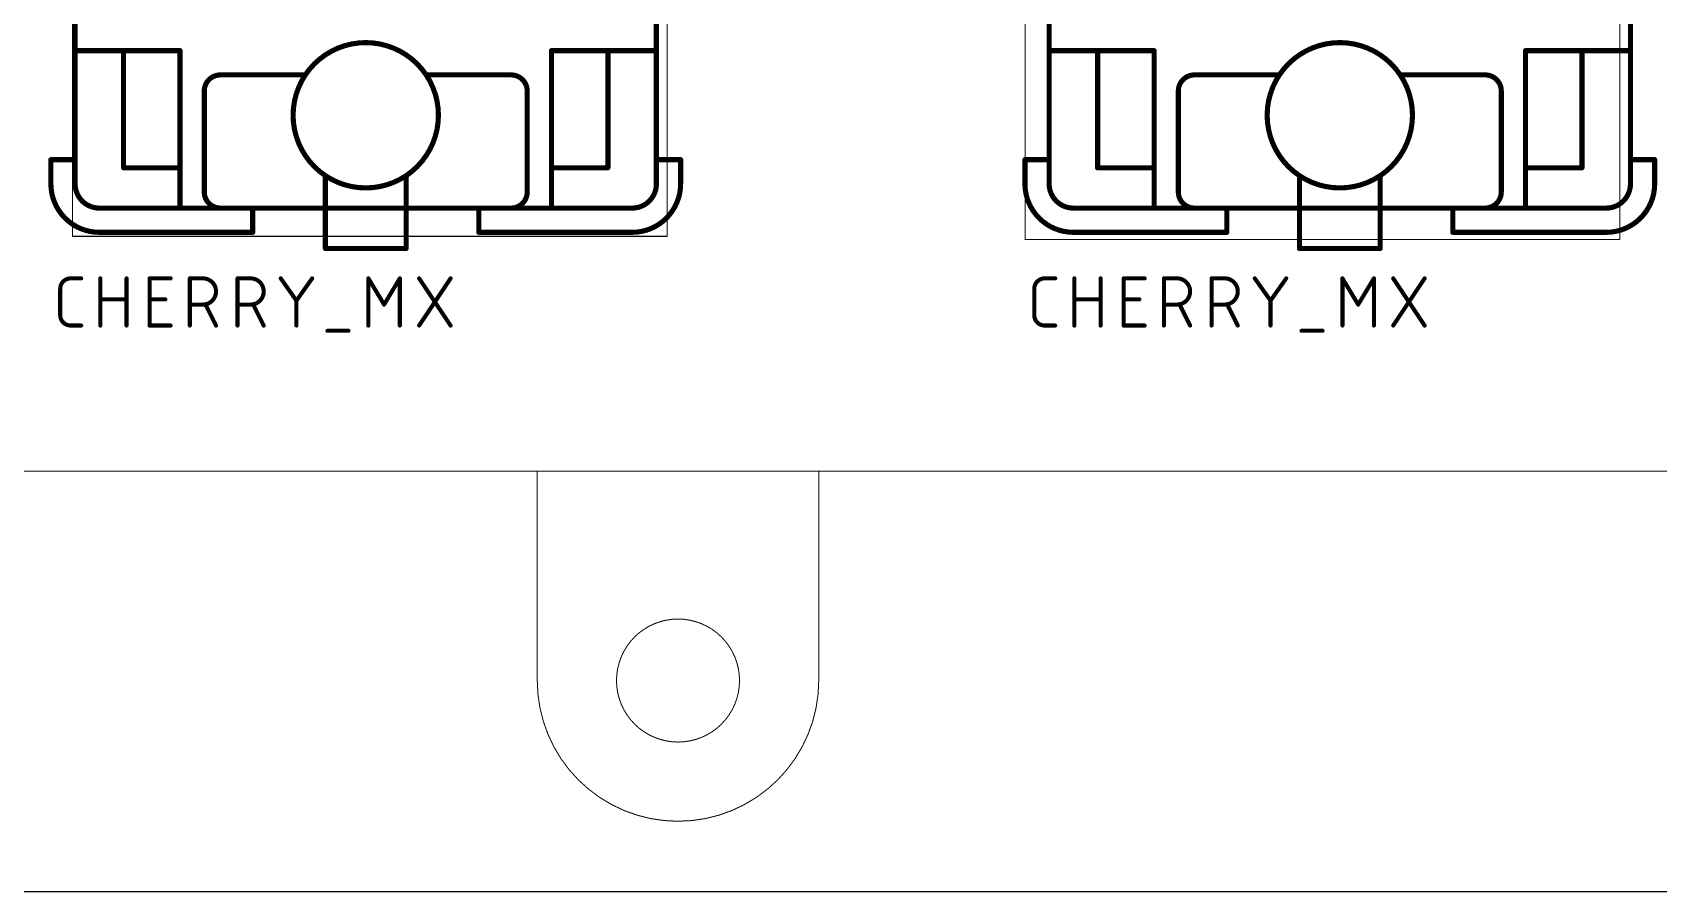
# Model space of a CAD drawing. Extents: x 8 to 150, y -13 to 106.
# Drawn here: x 47.63 to 87.9, y -12.7 to 8.58 of the extents above; entities that cross this region are included whole.
import ezdxf

# ---------------------------------------------------------------- set-up
doc = ezdxf.new("R2010")
doc.units = 0
for name, color, linetype in [('20', 30, 'CONTINUOUS'), ('21', 253, 'CONTINUOUS'), ('25', 253, 'CONTINUOUS'), ('49', 253, 'CONTINUOUS'), ('51', 253, 'CONTINUOUS')]:
    doc.layers.add(name, color=color, linetype=linetype)

msp = doc.modelspace()

# ---------------------------------------------------------------- linework, layer by layer
at = {"layer": '20', "const_width": 0.025}
for points in [[(46.4896, -2.286), (60.1294, -2.286)], [(60.1294, -2.286), (60.1294, -7.474)], [(67.1017, -2.286), (92.0572, -2.286)], [(67.1017, -2.286), (67.1017, -7.474)]]:
    msp.add_lwpolyline(points, dxfattribs=at)
at = {"layer": '20'}
for points, const_width in [([(60.1357, -2.286, 1), (60.1232, -2.286)], 0.0125), ([(60.1294, -2.2923, 1), (60.1294, -2.2797)], 0.0125), ([(67.1017, -2.2797, 1), (67.1017, -2.2923)], 0.0125), ([(67.108, -2.286, 1), (67.0955, -2.286)], 0.0125), ([(63.6156, -8.998, 1), (63.6156, -5.95, 1), (63.6156, -8.998)], 0.025), ([(60.1294, -7.474, 1), (67.1017, -7.474)], 0.025), ([(60.1357, -7.474, 1), (60.1232, -7.474)], 0.0125), ([(60.1232, -7.474, 1), (60.1357, -7.474)], 0.0125), ([(67.108, -7.474, 1), (67.0955, -7.474)], 0.0125), ([(67.0955, -7.474, 1), (67.108, -7.474)], 0.0125)]:
    msp.add_lwpolyline(points, format="xyb", dxfattribs=dict(at, const_width=const_width))
at = {"layer": '21', "const_width": 0.127}
for points in [[(48.68, 5.43), (48.68, 17.43)], [(63.08, 17.43), (63.08, 5.43)], [(72.81, 5.43), (72.81, 17.43)], [(87.21, 17.43), (87.21, 5.43)], [(48.08, 4.83), (48.08, 5.43)], [(48.68, 5.43), (48.08, 5.43)], [(48.68, 4.83), (48.68, 5.43)], [(63.08, 5.43), (63.08, 4.83)], [(63.08, 5.43), (63.68, 5.43)], [(63.68, 5.43), (63.68, 4.83)], [(72.21, 4.83), (72.21, 5.43)], [(72.81, 5.43), (72.21, 5.43)], [(72.81, 4.83), (72.81, 5.43)], [(87.21, 5.43), (87.21, 4.83)], [(87.21, 5.43), (87.81, 5.43)], [(87.81, 5.43), (87.81, 4.83)], [(53.08, 4.23), (49.28, 4.23)], [(54.88, 4.23), (53.08, 4.23)], [(53.08, 4.23), (53.08, 3.63)], [(56.88, 4.23), (54.88, 4.23)], [(54.88, 4.23), (54.88, 3.23)], [(58.68, 4.23), (56.88, 4.23)], [(56.88, 4.23), (56.88, 3.23)], [(62.48, 4.23), (58.68, 4.23)], [(58.68, 4.23), (58.68, 3.63)], [(77.21, 4.23), (73.41, 4.23)], [(79.01, 4.23), (77.21, 4.23)], [(77.21, 4.23), (77.21, 3.63)], [(81.01, 4.23), (79.01, 4.23)], [(79.01, 4.23), (79.01, 3.23)], [(82.81, 4.23), (81.01, 4.23)], [(81.01, 4.23), (81.01, 3.23)], [(86.61, 4.23), (82.81, 4.23)], [(82.81, 4.23), (82.81, 3.63)], [(53.08, 3.63), (49.28, 3.63)], [(62.48, 3.63), (58.68, 3.63)], [(77.21, 3.63), (73.41, 3.63)], [(86.61, 3.63), (82.81, 3.63)], [(56.88, 3.23), (54.88, 3.23)], [(81.01, 3.23), (79.01, 3.23)]]:
    msp.add_lwpolyline(points, dxfattribs=at)
at = {"layer": '21'}
for points, const_width in [([(48.1118, 5.43, 1), (48.0483, 5.43)], 0.0635), ([(48.08, 5.4618, 1), (48.08, 5.3983)], 0.0635), ([(48.7118, 5.43, 1), (48.6482, 5.43)], 0.0635), ([(48.6482, 5.43, 1), (48.7118, 5.43)], 0.0635), ([(48.68, 5.3983, 1), (48.68, 5.4618)], 0.0635), ([(63.1118, 5.43, 1), (63.0483, 5.43)], 0.0635), ([(63.08, 5.4618, 1), (63.08, 5.3983)], 0.0635), ([(63.0483, 5.43, 1), (63.1118, 5.43)], 0.0635), ([(63.7118, 5.43, 1), (63.6482, 5.43)], 0.0635), ([(63.68, 5.3983, 1), (63.68, 5.4618)], 0.0635), ([(72.2418, 5.43, 1), (72.1783, 5.43)], 0.0635), ([(72.21, 5.4618, 1), (72.21, 5.3983)], 0.0635), ([(72.8418, 5.43, 1), (72.7782, 5.43)], 0.0635), ([(72.7782, 5.43, 1), (72.8418, 5.43)], 0.0635), ([(72.81, 5.3983, 1), (72.81, 5.4618)], 0.0635), ([(87.2418, 5.43, 1), (87.1783, 5.43)], 0.0635), ([(87.21, 5.4618, 1), (87.21, 5.3983)], 0.0635), ([(87.1783, 5.43, 1), (87.2418, 5.43)], 0.0635), ([(87.8418, 5.43, 1), (87.7782, 5.43)], 0.0635), ([(87.81, 5.3983, 1), (87.81, 5.4618)], 0.0635), ([(48.08, 4.83, 0.4142), (49.28, 3.63)], 0.127), ([(48.1118, 4.83, 1), (48.0483, 4.83)], 0.0635), ([(48.0483, 4.83, 1), (48.1118, 4.83)], 0.0635), ([(48.68, 4.83, 0.4142), (49.28, 4.23)], 0.127), ([(48.7118, 4.83, 1), (48.6482, 4.83)], 0.0635), ([(48.6482, 4.83, 1), (48.7118, 4.83)], 0.0635), ([(62.48, 3.63, 0.4142), (63.68, 4.83)], 0.127), ([(62.48, 4.23, 0.4142), (63.08, 4.83)], 0.127), ([(63.1118, 4.83, 1), (63.0483, 4.83)], 0.0635), ([(63.0483, 4.83, 1), (63.1118, 4.83)], 0.0635), ([(63.7118, 4.83, 1), (63.6482, 4.83)], 0.0635), ([(63.6482, 4.83, 1), (63.7118, 4.83)], 0.0635), ([(72.21, 4.83, 0.4142), (73.41, 3.63)], 0.127), ([(72.2418, 4.83, 1), (72.1783, 4.83)], 0.0635), ([(72.1783, 4.83, 1), (72.2418, 4.83)], 0.0635), ([(72.8418, 4.83, 1), (72.7782, 4.83)], 0.0635), ([(72.7782, 4.83, 1), (72.8418, 4.83)], 0.0635), ([(72.81, 4.83, 0.4142), (73.41, 4.23)], 0.127), ([(86.61, 3.63, 0.4142), (87.81, 4.83)], 0.127), ([(86.61, 4.23, 0.4142), (87.21, 4.83)], 0.127), ([(87.2418, 4.83, 1), (87.1783, 4.83)], 0.0635), ([(87.1783, 4.83, 1), (87.2418, 4.83)], 0.0635), ([(87.8418, 4.83, 1), (87.7782, 4.83)], 0.0635), ([(87.7782, 4.83, 1), (87.8418, 4.83)], 0.0635), ([(49.28, 4.2618, 1), (49.28, 4.1983)], 0.0635), ([(49.28, 4.1983, 1), (49.28, 4.2618)], 0.0635), ([(53.08, 4.2618, 1), (53.08, 4.1983)], 0.0635), ([(53.1118, 4.23, 1), (53.0483, 4.23)], 0.0635), ([(53.08, 4.1983, 1), (53.08, 4.2618)], 0.0635), ([(54.88, 4.2618, 1), (54.88, 4.1983)], 0.0635), ([(54.9118, 4.23, 1), (54.8483, 4.23)], 0.0635), ([(54.88, 4.1983, 1), (54.88, 4.2618)], 0.0635), ([(56.88, 4.2618, 1), (56.88, 4.1983)], 0.0635), ([(56.9118, 4.23, 1), (56.8483, 4.23)], 0.0635), ([(56.88, 4.1983, 1), (56.88, 4.2618)], 0.0635), ([(58.68, 4.2618, 1), (58.68, 4.1983)], 0.0635), ([(58.7118, 4.23, 1), (58.6482, 4.23)], 0.0635), ([(58.68, 4.1983, 1), (58.68, 4.2618)], 0.0635), ([(62.48, 4.2618, 1), (62.48, 4.1983)], 0.0635), ([(62.48, 4.1983, 1), (62.48, 4.2618)], 0.0635), ([(73.41, 4.2618, 1), (73.41, 4.1983)], 0.0635), ([(73.41, 4.1983, 1), (73.41, 4.2618)], 0.0635), ([(77.21, 4.2618, 1), (77.21, 4.1983)], 0.0635), ([(77.2418, 4.23, 1), (77.1783, 4.23)], 0.0635), ([(77.21, 4.1983, 1), (77.21, 4.2618)], 0.0635), ([(79.01, 4.2618, 1), (79.01, 4.1983)], 0.0635), ([(79.0418, 4.23, 1), (78.9783, 4.23)], 0.0635), ([(79.01, 4.1983, 1), (79.01, 4.2618)], 0.0635), ([(81.01, 4.2618, 1), (81.01, 4.1983)], 0.0635), ([(81.0418, 4.23, 1), (80.9783, 4.23)], 0.0635), ([(81.01, 4.1983, 1), (81.01, 4.2618)], 0.0635), ([(82.8418, 4.23, 1), (82.7782, 4.23)], 0.0635), ([(82.81, 4.2618, 1), (82.81, 4.1983)], 0.0635), ([(82.81, 4.1983, 1), (82.81, 4.2618)], 0.0635), ([(86.61, 4.2618, 1), (86.61, 4.1983)], 0.0635), ([(86.61, 4.1983, 1), (86.61, 4.2618)], 0.0635), ([(49.28, 3.6618, 1), (49.28, 3.5983)], 0.0635), ([(49.28, 3.5983, 1), (49.28, 3.6618)], 0.0635), ([(53.0483, 3.63, 1), (53.1118, 3.63)], 0.0635), ([(53.08, 3.5983, 1), (53.08, 3.6618)], 0.0635), ([(58.68, 3.6618, 1), (58.68, 3.5983)], 0.0635), ([(58.6482, 3.63, 1), (58.7118, 3.63)], 0.0635), ([(62.48, 3.6618, 1), (62.48, 3.5983)], 0.0635), ([(62.48, 3.5983, 1), (62.48, 3.6618)], 0.0635), ([(73.41, 3.6618, 1), (73.41, 3.5983)], 0.0635), ([(73.41, 3.5983, 1), (73.41, 3.6618)], 0.0635), ([(77.1783, 3.63, 1), (77.2418, 3.63)], 0.0635), ([(77.21, 3.5983, 1), (77.21, 3.6618)], 0.0635), ([(82.7782, 3.63, 1), (82.8418, 3.63)], 0.0635), ([(82.81, 3.6618, 1), (82.81, 3.5983)], 0.0635), ([(86.61, 3.6618, 1), (86.61, 3.5983)], 0.0635), ([(86.61, 3.5983, 1), (86.61, 3.6618)], 0.0635), ([(54.88, 3.2618, 1), (54.88, 3.1982)], 0.0635), ([(54.8483, 3.23, 1), (54.9118, 3.23)], 0.0635), ([(56.8483, 3.23, 1), (56.9118, 3.23)], 0.0635), ([(56.88, 3.1982, 1), (56.88, 3.2618)], 0.0635), ([(79.01, 3.2618, 1), (79.01, 3.1982)], 0.0635), ([(78.9783, 3.23, 1), (79.0418, 3.23)], 0.0635), ([(80.9783, 3.23, 1), (81.0418, 3.23)], 0.0635), ([(81.01, 3.1982, 1), (81.01, 3.2618)], 0.0635)]:
    msp.add_lwpolyline(points, format="xyb", dxfattribs=dict(at, const_width=const_width))
at = {"layer": '25'}
for points, const_width in [([(48.5704, 2.4892, 0.4142), (48.3108, 2.2296)], 0.1016), ([(48.5704, 2.5146, 1), (48.5704, 2.4638)], 0.0508), ([(48.5704, 2.4638, 1), (48.5704, 2.5146)], 0.0508), ([(48.8301, 2.4638, 1), (48.8301, 2.5146)], 0.0508), ([(49.3301, 2.4892, 1), (49.2793, 2.4892)], 0.0508), ([(49.9792, 2.4892, 1), (49.9284, 2.4892)], 0.0508), ([(50.5516, 2.4892, 1), (50.5008, 2.4892)], 0.0508), ([(50.5262, 2.5146, 1), (50.5262, 2.4638)], 0.0508), ([(51.0455, 2.4638, 1), (51.0455, 2.5146)], 0.0508), ([(51.5473, 2.4892, 1), (51.4965, 2.4892)], 0.0508), ([(51.5219, 2.5146, 1), (51.5219, 2.4638)], 0.0508), ([(51.8464, 1.8401, 1), (51.8464, 2.4892)], 0.1016), ([(51.8464, 2.5146, 1), (51.8464, 2.4638)], 0.0508), ([(51.8464, 2.4638, 1), (51.8464, 2.5146)], 0.0508), ([(52.7284, 2.4892, 1), (52.6776, 2.4892)], 0.0508), ([(52.703, 2.5146, 1), (52.703, 2.4638)], 0.0508), ([(53.0275, 1.8401, 1), (53.0275, 2.4892)], 0.1016), ([(53.0275, 2.5146, 1), (53.0275, 2.4638)], 0.0508), ([(53.0275, 2.4638, 1), (53.0275, 2.5146)], 0.0508), ([(53.7945, 2.5038, 1), (53.7529, 2.4746)], 0.0508), ([(54.5734, 2.4746, 1), (54.5319, 2.5038)], 0.0508), ([(55.9708, 2.4892, 1), (55.92, 2.4892)], 0.0508), ([(55.9672, 2.5023, 1), (55.9236, 2.4761)], 0.0508), ([(56.7497, 2.4892, 1), (56.6989, 2.4892)], 0.0508), ([(56.7461, 2.4761, 1), (56.7026, 2.5023)], 0.0508), ([(57.2238, 2.5033, 1), (57.1816, 2.4751)], 0.0508), ([(58.0028, 2.4751, 1), (57.9605, 2.5033)], 0.0508), ([(72.7004, 2.4892, 0.4142), (72.4408, 2.2296)], 0.1016), ([(72.7004, 2.5146, 1), (72.7004, 2.4638)], 0.0508), ([(72.7004, 2.4638, 1), (72.7004, 2.5146)], 0.0508), ([(72.9601, 2.4638, 1), (72.9601, 2.5146)], 0.0508), ([(73.4601, 2.4892, 1), (73.4093, 2.4892)], 0.0508), ([(74.1092, 2.4892, 1), (74.0584, 2.4892)], 0.0508), ([(74.6816, 2.4892, 1), (74.6308, 2.4892)], 0.0508), ([(74.6562, 2.5146, 1), (74.6562, 2.4638)], 0.0508), ([(75.1755, 2.4638, 1), (75.1755, 2.5146)], 0.0508), ([(75.6773, 2.4892, 1), (75.6265, 2.4892)], 0.0508), ([(75.6519, 2.5146, 1), (75.6519, 2.4638)], 0.0508), ([(75.9764, 1.8401, 1), (75.9764, 2.4892)], 0.1016), ([(75.9764, 2.5146, 1), (75.9764, 2.4638)], 0.0508), ([(75.9764, 2.4638, 1), (75.9764, 2.5146)], 0.0508), ([(76.8584, 2.4892, 1), (76.8076, 2.4892)], 0.0508), ([(76.833, 2.5146, 1), (76.833, 2.4638)], 0.0508), ([(77.1575, 1.8401, 1), (77.1575, 2.4892)], 0.1016), ([(77.1575, 2.5146, 1), (77.1575, 2.4638)], 0.0508), ([(77.1575, 2.4638, 1), (77.1575, 2.5146)], 0.0508), ([(77.9245, 2.5038, 1), (77.8829, 2.4746)], 0.0508), ([(78.7034, 2.4746, 1), (78.6619, 2.5038)], 0.0508), ([(80.1008, 2.4892, 1), (80.05, 2.4892)], 0.0508), ([(80.0972, 2.5023, 1), (80.0536, 2.4761)], 0.0508), ([(80.8797, 2.4892, 1), (80.8289, 2.4892)], 0.0508), ([(80.8761, 2.4761, 1), (80.8326, 2.5023)], 0.0508), ([(81.3538, 2.5033, 1), (81.3116, 2.4751)], 0.0508), ([(82.1328, 2.4751, 1), (82.0905, 2.5033)], 0.0508), ([(48.3362, 2.2296, 1), (48.2854, 2.2296)], 0.0508), ([(48.2854, 2.2296, 1), (48.3362, 2.2296)], 0.0508), ([(49.3047, 1.9953, 1), (49.3047, 1.9445)], 0.0508), ([(49.9538, 1.9445, 1), (49.9538, 1.9953)], 0.0508), ([(50.5262, 1.9953, 1), (50.5262, 1.9445)], 0.0508), ([(50.9156, 1.9445, 1), (50.9156, 1.9953)], 0.0508), ([(72.4662, 2.2296, 1), (72.4154, 2.2296)], 0.0508), ([(72.4154, 2.2296, 1), (72.4662, 2.2296)], 0.0508), ([(73.4347, 1.9953, 1), (73.4347, 1.9445)], 0.0508), ([(74.0838, 1.9445, 1), (74.0838, 1.9953)], 0.0508), ([(74.6562, 1.9953, 1), (74.6562, 1.9445)], 0.0508), ([(75.0456, 1.9445, 1), (75.0456, 1.9953)], 0.0508), ([(48.3108, 1.5804, 0.4142), (48.5704, 1.3208)], 0.1016), ([(48.3362, 1.5804, 1), (48.2854, 1.5804)], 0.0508), ([(51.5219, 1.8655, 1), (51.5219, 1.8147)], 0.0508), ([(51.8464, 1.8655, 1), (51.8464, 1.8147)], 0.0508), ([(51.8464, 1.8147, 1), (51.8464, 1.8655)], 0.0508), ([(51.9341, 1.8514, 1), (51.8886, 1.8287)], 0.0508), ([(52.703, 1.8655, 1), (52.703, 1.8147)], 0.0508), ([(53.0275, 1.8655, 1), (53.0275, 1.8147)], 0.0508), ([(53.0275, 1.8147, 1), (53.0275, 1.8655)], 0.0508), ([(53.1152, 1.8514, 1), (53.0697, 1.8287)], 0.0508), ([(54.1424, 1.9521, 1), (54.1839, 1.9228)], 0.0508), ([(54.1886, 1.9375, 1), (54.1378, 1.9375)], 0.0508), ([(54.1424, 1.9228, 1), (54.1839, 1.9521)], 0.0508), ([(56.3131, 1.8532, 1), (56.3566, 1.827)], 0.0508), ([(56.3131, 1.827, 1), (56.3566, 1.8532)], 0.0508), ([(72.4408, 1.5804, 0.4142), (72.7004, 1.3208)], 0.1016), ([(72.4662, 1.5804, 1), (72.4154, 1.5804)], 0.0508), ([(75.6519, 1.8655, 1), (75.6519, 1.8147)], 0.0508), ([(75.9764, 1.8655, 1), (75.9764, 1.8147)], 0.0508), ([(75.9764, 1.8147, 1), (75.9764, 1.8655)], 0.0508), ([(76.0641, 1.8514, 1), (76.0186, 1.8287)], 0.0508), ([(76.833, 1.8655, 1), (76.833, 1.8147)], 0.0508), ([(77.1575, 1.8655, 1), (77.1575, 1.8147)], 0.0508), ([(77.1575, 1.8147, 1), (77.1575, 1.8655)], 0.0508), ([(77.2452, 1.8514, 1), (77.1997, 1.8287)], 0.0508), ([(78.2724, 1.9521, 1), (78.3139, 1.9228)], 0.0508), ([(78.3186, 1.9375, 1), (78.2678, 1.9375)], 0.0508), ([(78.2724, 1.9228, 1), (78.3139, 1.9521)], 0.0508), ([(80.4431, 1.8532, 1), (80.4866, 1.827)], 0.0508), ([(80.4431, 1.827, 1), (80.4866, 1.8532)], 0.0508), ([(48.2854, 1.5804, 1), (48.3362, 1.5804)], 0.0508), ([(48.5704, 1.3462, 1), (48.5704, 1.2954)], 0.0508), ([(48.5704, 1.2954, 1), (48.5704, 1.3462)], 0.0508), ([(48.8301, 1.2954, 1), (48.8301, 1.3462)], 0.0508), ([(49.2793, 1.3208, 1), (49.3301, 1.3208)], 0.0508), ([(49.9284, 1.3208, 1), (49.9792, 1.3208)], 0.0508), ([(50.5262, 1.3462, 1), (50.5262, 1.2954)], 0.0508), ([(50.5008, 1.3208, 1), (50.5516, 1.3208)], 0.0508), ([(51.0455, 1.2954, 1), (51.0455, 1.3462)], 0.0508), ([(51.4965, 1.3208, 1), (51.5473, 1.3208)], 0.0508), ([(52.1483, 1.3094, 1), (52.1937, 1.3322)], 0.0508), ([(52.6776, 1.3208, 1), (52.7284, 1.3208)], 0.0508), ([(53.3294, 1.3094, 1), (53.3748, 1.3322)], 0.0508), ([(54.1378, 1.3208, 1), (54.1886, 1.3208)], 0.0508), ([(54.9322, 1.2164, 1), (54.9322, 1.1656)], 0.0508), ([(55.4515, 1.1656, 1), (55.4515, 1.2164)], 0.0508), ([(55.92, 1.3208, 1), (55.9708, 1.3208)], 0.0508), ([(56.6989, 1.3208, 1), (56.7497, 1.3208)], 0.0508), ([(57.1816, 1.3349, 1), (57.2238, 1.3067)], 0.0508), ([(57.9605, 1.3067, 1), (58.0028, 1.3349)], 0.0508), ([(72.4154, 1.5804, 1), (72.4662, 1.5804)], 0.0508), ([(72.7004, 1.3462, 1), (72.7004, 1.2954)], 0.0508), ([(72.7004, 1.2954, 1), (72.7004, 1.3462)], 0.0508), ([(72.9601, 1.2954, 1), (72.9601, 1.3462)], 0.0508), ([(73.4093, 1.3208, 1), (73.4601, 1.3208)], 0.0508), ([(74.0584, 1.3208, 1), (74.1092, 1.3208)], 0.0508), ([(74.6562, 1.3462, 1), (74.6562, 1.2954)], 0.0508), ([(74.6308, 1.3208, 1), (74.6816, 1.3208)], 0.0508), ([(75.1755, 1.2954, 1), (75.1755, 1.3462)], 0.0508), ([(75.6265, 1.3208, 1), (75.6773, 1.3208)], 0.0508), ([(76.2783, 1.3094, 1), (76.3237, 1.3322)], 0.0508), ([(76.8076, 1.3208, 1), (76.8584, 1.3208)], 0.0508), ([(77.4594, 1.3094, 1), (77.5048, 1.3322)], 0.0508), ([(78.2678, 1.3208, 1), (78.3186, 1.3208)], 0.0508), ([(79.0622, 1.2164, 1), (79.0622, 1.1656)], 0.0508), ([(79.5815, 1.1656, 1), (79.5815, 1.2164)], 0.0508), ([(80.05, 1.3208, 1), (80.1008, 1.3208)], 0.0508), ([(80.8289, 1.3208, 1), (80.8797, 1.3208)], 0.0508), ([(81.3116, 1.3349, 1), (81.3538, 1.3067)], 0.0508), ([(82.0905, 1.3067, 1), (82.1328, 1.3349)], 0.0508)]:
    msp.add_lwpolyline(points, format="xyb", dxfattribs=dict(at, const_width=const_width))
at = {"layer": '25', "const_width": 0.1016}
for points in [[(48.5704, 2.4892), (48.8301, 2.4892)], [(49.3047, 1.3208), (49.3047, 2.4892)], [(49.9538, 2.4892), (49.9538, 1.3208)], [(50.5262, 1.3208), (50.5262, 2.4892)], [(50.5262, 2.4892), (51.0455, 2.4892)], [(51.5219, 1.3208), (51.5219, 2.4892)], [(51.5219, 2.4892), (51.8464, 2.4892)], [(52.703, 1.3208), (52.703, 2.4892)], [(52.703, 2.4892), (53.0275, 2.4892)], [(53.7737, 2.4892), (54.1632, 1.9375)], [(54.1632, 1.9375), (54.5526, 2.4892)], [(55.9454, 1.3208), (55.9454, 2.4892)], [(55.9454, 2.4892), (56.3349, 1.8401)], [(56.3349, 1.8401), (56.7243, 2.4892)], [(56.7243, 2.4892), (56.7243, 1.3208)], [(57.2027, 1.3208), (57.9816, 2.4892)], [(57.2027, 2.4892), (57.9816, 1.3208)], [(72.7004, 2.4892), (72.9601, 2.4892)], [(73.4347, 1.3208), (73.4347, 2.4892)], [(74.0838, 2.4892), (74.0838, 1.3208)], [(74.6562, 1.3208), (74.6562, 2.4892)], [(74.6562, 2.4892), (75.1755, 2.4892)], [(75.6519, 1.3208), (75.6519, 2.4892)], [(75.6519, 2.4892), (75.9764, 2.4892)], [(76.833, 1.3208), (76.833, 2.4892)], [(76.833, 2.4892), (77.1575, 2.4892)], [(77.9037, 2.4892), (78.2932, 1.9375)], [(78.2932, 1.9375), (78.6826, 2.4892)], [(80.0754, 1.3208), (80.0754, 2.4892)], [(80.0754, 2.4892), (80.4649, 1.8401)], [(80.4649, 1.8401), (80.8543, 2.4892)], [(80.8543, 2.4892), (80.8543, 1.3208)], [(81.3327, 1.3208), (82.1116, 2.4892)], [(81.3327, 2.4892), (82.1116, 1.3208)], [(48.3108, 1.5804), (48.3108, 2.2296)], [(49.3047, 1.9699), (49.9538, 1.9699)], [(50.5262, 1.9699), (50.9156, 1.9699)], [(72.4408, 1.5804), (72.4408, 2.2296)], [(73.4347, 1.9699), (74.0838, 1.9699)], [(74.6562, 1.9699), (75.0456, 1.9699)], [(51.8464, 1.8401), (51.5219, 1.8401)], [(52.171, 1.3208), (51.9113, 1.8401)], [(53.0275, 1.8401), (52.703, 1.8401)], [(53.3521, 1.3208), (53.0924, 1.8401)], [(54.1632, 1.3208), (54.1632, 1.9375)], [(75.9764, 1.8401), (75.6519, 1.8401)], [(76.301, 1.3208), (76.0413, 1.8401)], [(77.1575, 1.8401), (76.833, 1.8401)], [(77.4821, 1.3208), (77.2224, 1.8401)], [(78.2932, 1.3208), (78.2932, 1.9375)], [(48.8301, 1.3208), (48.5704, 1.3208)], [(51.0455, 1.3208), (50.5262, 1.3208)], [(54.9322, 1.191), (55.4515, 1.191)], [(72.9601, 1.3208), (72.7004, 1.3208)], [(75.1755, 1.3208), (74.6562, 1.3208)], [(79.0622, 1.191), (79.5815, 1.191)]]:
    msp.add_lwpolyline(points, dxfattribs=at)
at = {"layer": '49'}
msp.add_line((7.62, -12.7), (149.84, -12.7), dxfattribs=at)
at = {"layer": '49', "const_width": 0.025}
for points in [[(48.6169, 3.5306), (48.6169, 18.2626)], [(63.3489, 18.2626), (63.3489, 3.5306)], [(72.2135, 18.1864), (72.2135, 3.4544)], [(86.9455, 3.4544), (86.9455, 18.1864)], [(63.3489, 3.5306), (48.6169, 3.5306)], [(72.2135, 3.4544), (86.9455, 3.4544)], [(60.1294, -2.286), (67.1017, -2.286)]]:
    msp.add_lwpolyline(points, dxfattribs=at)
at = {"layer": '49', "const_width": 0.0125}
for points in [[(48.6106, 3.5306, 1), (48.6231, 3.5306)], [(48.6169, 3.5369, 1), (48.6169, 3.5244)], [(63.3426, 3.5306, 1), (63.3551, 3.5306)], [(63.3489, 3.5244, 1), (63.3489, 3.5369)], [(72.2135, 3.4607, 1), (72.2135, 3.4482)], [(72.2072, 3.4544, 1), (72.2197, 3.4544)], [(86.9392, 3.4544, 1), (86.9517, 3.4544)], [(86.9455, 3.4482, 1), (86.9455, 3.4607)], [(60.1294, -2.2797, 1), (60.1294, -2.2923)], [(67.1017, -2.2923, 1), (67.1017, -2.2797)]]:
    msp.add_lwpolyline(points, format="xyb", dxfattribs=at)
at = {"layer": '51'}
for points, const_width in [([(48.68, 8.1618, 1), (48.68, 8.0983)], 0.0635), ([(49.88, 8.1618, 1), (49.88, 8.0983)], 0.0635), ([(49.9118, 8.13, 1), (49.8483, 8.13)], 0.0635), ([(49.88, 8.0983, 1), (49.88, 8.1618)], 0.0635), ([(51.3118, 8.13, 1), (51.2482, 8.13)], 0.0635), ([(51.28, 8.0983, 1), (51.28, 8.1618)], 0.0635), ([(55.88, 8.33, 1), (55.88, 4.73)], 0.127), ([(55.88, 8.3618, 1), (55.88, 8.2982)], 0.0635), ([(55.88, 4.73, 1), (55.88, 8.33)], 0.127), ([(55.88, 8.2982, 1), (55.88, 8.3618)], 0.0635), ([(60.48, 8.1618, 1), (60.48, 8.0983)], 0.0635), ([(60.5118, 8.13, 1), (60.4483, 8.13)], 0.0635), ([(61.88, 8.1618, 1), (61.88, 8.0983)], 0.0635), ([(61.9118, 8.13, 1), (61.8483, 8.13)], 0.0635), ([(61.88, 8.0983, 1), (61.88, 8.1618)], 0.0635), ([(63.08, 8.0983, 1), (63.08, 8.1618)], 0.0635), ([(72.81, 8.1618, 1), (72.81, 8.0983)], 0.0635), ([(74.01, 8.1618, 1), (74.01, 8.0983)], 0.0635), ([(74.0418, 8.13, 1), (73.9783, 8.13)], 0.0635), ([(74.01, 8.0983, 1), (74.01, 8.1618)], 0.0635), ([(75.4417, 8.13, 1), (75.3782, 8.13)], 0.0635), ([(75.41, 8.0983, 1), (75.41, 8.1618)], 0.0635), ([(80.01, 8.33, 1), (80.01, 4.73)], 0.127), ([(80.01, 8.3618, 1), (80.01, 8.2982)], 0.0635), ([(80.01, 4.73, 1), (80.01, 8.33)], 0.127), ([(80.01, 8.2982, 1), (80.01, 8.3618)], 0.0635), ([(84.6418, 8.13, 1), (84.5782, 8.13)], 0.0635), ([(84.61, 8.1618, 1), (84.61, 8.0983)], 0.0635), ([(86.01, 8.1618, 1), (86.01, 8.0983)], 0.0635), ([(86.0418, 8.13, 1), (85.9783, 8.13)], 0.0635), ([(86.01, 8.0983, 1), (86.01, 8.1618)], 0.0635), ([(87.21, 8.0983, 1), (87.21, 8.1618)], 0.0635), ([(52.28, 7.53, 0.4142), (51.88, 7.13)], 0.127), ([(52.28, 7.5617, 1), (52.28, 7.4983)], 0.0635), ([(52.28, 7.4983, 1), (52.28, 7.5617)], 0.0635), ([(54.38, 7.4983, 1), (54.38, 7.5617)], 0.0635), ([(57.38, 7.5617, 1), (57.38, 7.4983)], 0.0635), ([(59.88, 7.13, 0.4142), (59.48, 7.53)], 0.127), ([(59.48, 7.5617, 1), (59.48, 7.4983)], 0.0635), ([(59.48, 7.4983, 1), (59.48, 7.5617)], 0.0635), ([(76.41, 7.53, 0.4142), (76.01, 7.13)], 0.127), ([(76.41, 7.5617, 1), (76.41, 7.4983)], 0.0635), ([(76.41, 7.4983, 1), (76.41, 7.5617)], 0.0635), ([(78.51, 7.4983, 1), (78.51, 7.5617)], 0.0635), ([(81.51, 7.5617, 1), (81.51, 7.4983)], 0.0635), ([(84.01, 7.13, 0.4142), (83.61, 7.53)], 0.127), ([(83.61, 7.5617, 1), (83.61, 7.4983)], 0.0635), ([(83.61, 7.4983, 1), (83.61, 7.5617)], 0.0635), ([(51.9118, 7.13, 1), (51.8483, 7.13)], 0.0635), ([(51.8483, 7.13, 1), (51.9118, 7.13)], 0.0635), ([(59.9118, 7.13, 1), (59.8483, 7.13)], 0.0635), ([(59.8483, 7.13, 1), (59.9118, 7.13)], 0.0635), ([(76.0418, 7.13, 1), (75.9783, 7.13)], 0.0635), ([(75.9783, 7.13, 1), (76.0418, 7.13)], 0.0635), ([(84.0418, 7.13, 1), (83.9783, 7.13)], 0.0635), ([(83.9783, 7.13, 1), (84.0418, 7.13)], 0.0635), ([(49.88, 5.2618, 1), (49.88, 5.1983)], 0.0635), ([(49.8483, 5.23, 1), (49.9118, 5.23)], 0.0635), ([(51.3118, 5.23, 1), (51.2482, 5.23)], 0.0635), ([(51.2482, 5.23, 1), (51.3118, 5.23)], 0.0635), ([(51.28, 5.1983, 1), (51.28, 5.2618)], 0.0635), ([(60.48, 5.2618, 1), (60.48, 5.1983)], 0.0635), ([(60.5118, 5.23, 1), (60.4483, 5.23)], 0.0635), ([(60.4483, 5.23, 1), (60.5118, 5.23)], 0.0635), ([(61.8483, 5.23, 1), (61.9118, 5.23)], 0.0635), ([(61.88, 5.1983, 1), (61.88, 5.2618)], 0.0635), ([(74.01, 5.2618, 1), (74.01, 5.1983)], 0.0635), ([(73.9783, 5.23, 1), (74.0418, 5.23)], 0.0635), ([(75.4417, 5.23, 1), (75.3782, 5.23)], 0.0635), ([(75.3782, 5.23, 1), (75.4417, 5.23)], 0.0635), ([(75.41, 5.1983, 1), (75.41, 5.2618)], 0.0635), ([(84.6418, 5.23, 1), (84.5782, 5.23)], 0.0635), ([(84.5782, 5.23, 1), (84.6418, 5.23)], 0.0635), ([(84.61, 5.2618, 1), (84.61, 5.1983)], 0.0635), ([(85.9783, 5.23, 1), (86.0418, 5.23)], 0.0635), ([(86.01, 5.1983, 1), (86.01, 5.2618)], 0.0635), ([(54.9118, 5.03, 1), (54.8483, 5.03)], 0.0635), ([(56.9118, 5.03, 1), (56.8483, 5.03)], 0.0635), ([(79.0418, 5.03, 1), (78.9783, 5.03)], 0.0635), ([(81.0418, 5.03, 1), (80.9783, 5.03)], 0.0635), ([(51.88, 4.63, 0.4142), (52.28, 4.23)], 0.127), ([(51.9118, 4.63, 1), (51.8483, 4.63)], 0.0635), ([(51.8483, 4.63, 1), (51.9118, 4.63)], 0.0635), ([(55.88, 4.7618, 1), (55.88, 4.6983)], 0.0635), ([(55.88, 4.6983, 1), (55.88, 4.7618)], 0.0635), ([(59.48, 4.23, 0.4142), (59.88, 4.63)], 0.127), ([(59.9118, 4.63, 1), (59.8483, 4.63)], 0.0635), ([(59.8483, 4.63, 1), (59.9118, 4.63)], 0.0635), ([(76.01, 4.63, 0.4142), (76.41, 4.23)], 0.127), ([(76.0418, 4.63, 1), (75.9783, 4.63)], 0.0635), ([(75.9783, 4.63, 1), (76.0418, 4.63)], 0.0635), ([(80.01, 4.7618, 1), (80.01, 4.6983)], 0.0635), ([(80.01, 4.6983, 1), (80.01, 4.7618)], 0.0635), ([(83.61, 4.23, 0.4142), (84.01, 4.63)], 0.127), ([(84.0418, 4.63, 1), (83.9783, 4.63)], 0.0635), ([(83.9783, 4.63, 1), (84.0418, 4.63)], 0.0635), ([(51.2482, 4.23, 1), (51.3118, 4.23)], 0.0635), ([(52.28, 4.1983, 1), (52.28, 4.2618)], 0.0635), ([(54.8483, 4.23, 1), (54.9118, 4.23)], 0.0635), ([(56.8483, 4.23, 1), (56.9118, 4.23)], 0.0635), ([(59.48, 4.2618, 1), (59.48, 4.1983)], 0.0635), ([(60.4483, 4.23, 1), (60.5118, 4.23)], 0.0635), ([(75.3782, 4.23, 1), (75.4417, 4.23)], 0.0635), ([(76.41, 4.1983, 1), (76.41, 4.2618)], 0.0635), ([(78.9783, 4.23, 1), (79.0418, 4.23)], 0.0635), ([(80.9783, 4.23, 1), (81.0418, 4.23)], 0.0635), ([(83.61, 4.2618, 1), (83.61, 4.1983)], 0.0635), ([(84.5782, 4.23, 1), (84.6418, 4.23)], 0.0635)]:
    msp.add_lwpolyline(points, format="xyb", dxfattribs=dict(at, const_width=const_width))
at = {"layer": '51', "const_width": 0.127}
for points in [[(48.68, 8.13), (49.88, 8.13)], [(49.88, 8.13), (51.28, 8.13)], [(49.88, 5.23), (49.88, 8.13)], [(51.28, 5.23), (51.28, 8.13)], [(60.48, 8.13), (61.88, 8.13)], [(60.48, 5.23), (60.48, 8.13)], [(61.88, 8.13), (63.08, 8.13)], [(61.88, 5.23), (61.88, 8.13)], [(72.81, 8.13), (74.01, 8.13)], [(74.01, 8.13), (75.41, 8.13)], [(74.01, 5.23), (74.01, 8.13)], [(75.41, 5.23), (75.41, 8.13)], [(84.61, 8.13), (86.01, 8.13)], [(84.61, 5.23), (84.61, 8.13)], [(86.01, 8.13), (87.21, 8.13)], [(86.01, 5.23), (86.01, 8.13)], [(54.38, 7.53), (52.28, 7.53)], [(59.48, 7.53), (57.38, 7.53)], [(78.51, 7.53), (76.41, 7.53)], [(83.61, 7.53), (81.51, 7.53)], [(51.88, 7.13), (51.88, 4.63)], [(59.88, 7.13), (59.88, 4.63)], [(76.01, 7.13), (76.01, 4.63)], [(84.01, 7.13), (84.01, 4.63)], [(49.88, 5.23), (51.28, 5.23)], [(51.28, 4.23), (51.28, 5.23)], [(60.48, 4.23), (60.48, 5.23)], [(60.48, 5.23), (61.88, 5.23)], [(74.01, 5.23), (75.41, 5.23)], [(75.41, 4.23), (75.41, 5.23)], [(84.61, 4.23), (84.61, 5.23)], [(84.61, 5.23), (86.01, 5.23)], [(54.88, 4.23), (54.88, 5.03)], [(56.88, 5.03), (56.88, 4.23)], [(79.01, 4.23), (79.01, 5.03)], [(81.01, 5.03), (81.01, 4.23)]]:
    msp.add_lwpolyline(points, dxfattribs=at)

doc.saveas('drawing.dxf')
